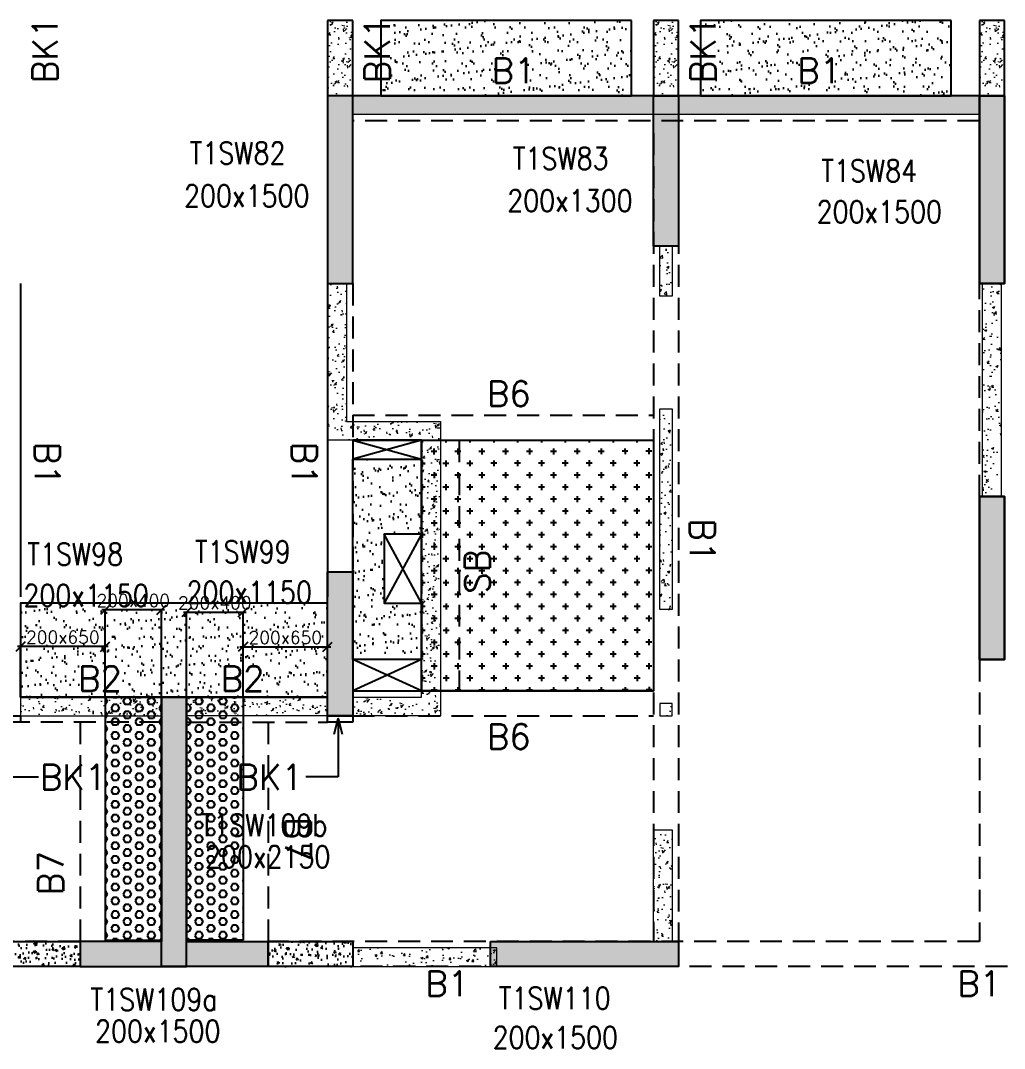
# Model space of a CAD drawing. Header units: millimetres. Extents: x 1078357 to 2594950, y -4969473 to -4636555.
# Drawn here: x 1746775 to 1754625, y -4665785 to -4657581 of the extents above; entities that cross this region are included whole.
import ezdxf

# ---------------------------------------------------------------- set-up
doc = ezdxf.new("R2010")
doc.units = ezdxf.units.MM
doc.header["$PDMODE"] = 35
for name, pattern in [('CONTINOUS', [0]), ('HIDDEN', [0.375, 0.25, -0.125]), ('New Retail block$0$CONTINOUS', [0])]:
    doc.linetypes.add(name, pattern=pattern)
doc.layers.get('0').update_dxf_attribs({"lineweight": 0})
doc.layers.get('Defpoints').update_dxf_attribs({"lineweight": 0})
for name, color, linetype, lineweight in [('A-_ANOTDIMA_D-', 6, 'Continuous', 13), ('COL. NO.', 30, 'Continuous', 25), ('COL. SIZE', 7, 'Continuous', 25), ('DIM', 9, 'Continuous', 25), ('HATCH', 8, 'Continuous', 30), ('RCC UPSTAND', 43, 'Continuous', 30), ('S-NON STR RCC WALL', 8, 'Continuous', 0)]:
    doc.layers.add(name, color=color, linetype=linetype, lineweight=lineweight)
for name, color, linetype in [('B-200x325', 201, 'HIDDEN'), ('B-200x375', 41, 'HIDDEN'), ('B-200x650', 241, 'HIDDEN'), ('B-300xSLAB THK.', 151, 'Continuous'), ('BK1-200x650', 241, 'HIDDEN'), ('DC BEAM NO.', 7, 'Continuous'), ('DROP SLAB', 8, 'Continuous'), ('NON STR. RCC WALL', 6, 'Continuous'), ('S-COLUMN_SHEAR WALL', 1, 'Continuous'), ('S-PROJECTION', 54, 'New Retail block$0$CONTINOUS'), ('SLAB FOLD', 8, 'Continuous')]:
    doc.layers.add(name, color=color, linetype=linetype)
doc.styles.add('Roman', font='romans')
doc.styles.add('ROMANS', font='romans.shx', dxfattribs={"width": 0.85})
doc.dimstyles.new('HARESH', dxfattribs={"dimtxt": 150, "dimasz": 75, "dimexe": 0, "dimexo": 0, "dimgap": 25, "dimtad": 1, "dimdec": 0, "dimdsep": 46, "dimtxsty": 'Roman', "dimblk": 'OBLIQUE', "dimcen": 225, "dimdle": 25, "dimclrd": 2, "dimclre": 2, "dimclrt": 7, "dimadec": 8, "dimazin": 1, "dimtfac": 1, "dimtdec": 0, "dimtmove": 0, "dimatfit": 0, "dimfxl": 1, "dimlwd": -1, "dimlwe": -1, "dimarcsym": 0})
pattern_1 = [(50, (-4642745.6, 23291591.78), (182.184669, -15.9390855), [19.05, -209.55]), (355, (-4642745.6, 23291591.78), (-35.2434214, 191.0568452), [15.24, -167.6405842]), (100.4514447, (-4642730.41, 23291590.45), (146.9412471, 175.1177519), [16.1900088, -178.0902446]), (46.1842, (-4642745.6, 23291642.58), (271.0790409, -42.042328), [28.575, -314.325]), (96.6355576, (-4642723, 23291639.08), (237.404134, 247.4261246), [24.2850231, -267.1356082]), (351.1841512, (-4642745.6, 23291642.58), (237.404134, 247.4261246), [22.859967, -251.459732]), (21, (-4642720.2, 23291629.88), (151.6143913, -102.2651982), [19.05, -209.55]), (326, (-4642720.2, 23291629.88), (61.8020283, 184.1879661), [15.24, -167.64]), (71.451445, (-4642707.56, 23291621.36), (213.4164193, 81.9227689), [16.1900088, -178.0899376]), (37.5, (-4642745.6, 23291591.78), (3.08860325, 84.55503887), [0, -165.608, 0, -170.18, 0, -168.275]), (7.5, (-4642745.6, 23291591.78), (66.8196625, 100.18057482), [0, -97.028, 0, -161.798, 0, -64.135]), (327.5, (-4642802.24, 23291591.78), (135.59059517, -5.728744), [0, -63.5, 0, -198.12, 0, -262.89]), (317.5, (-4642827.64, 23291591.78), (148.1291814, 25.42649103), [0, -82.55, 0, -131.572, 0, -186.69])]
pattern_2 = [(140, (-1448750.34, -7202350.42), (12.550427, 143.4520365), [15, -165]), (85, (-1448750.34, -7202350.42), (-150.438427, -27.7502667), [12, -132]), (190.4514445, (-1448749.3, -7202338.47), (-137.887998, 115.7017693), [12.7480384, -140.2284224]), (136.1842, (-1448790.34, -7202350.42), (33.103856, 213.448266), [22.5, -247.5]), (186.6356355, (-1448787.58, -7202332.63), (-194.82372, 186.932389), [19.122068, -210.342752]), (81.184164, (-1448790.34, -7202350.42), (-194.82372, 186.932389), [18, -198]), (111, (-1448780.34, -7202330.42), (80.523778, 119.3814104), [15, -165]), (56, (-1448780.34, -7202330.42), (-145.030009, 48.6630664), [12, -132]), (161.4514447, (-1448773.63, -7202320.47), (-64.5062306, 168.0444753), [12.748038, -140.2284224]), (127.5, (-1448750.344, -7202350.42), (-66.57877077, 2.43197106), [0, -130.4, 0, -134, 0, -132.5]), (97.5, (-1448750.344, -7202350.42), (-78.8823424, 52.6139075), [0, -76.4, 0, -127.4, 0, -50.5]), (57.5, (-1448750.344, -7202395.02), (4.51097435, 106.7644872), [0, -50, 0, -156, 0, -207]), (47.5, (-1448750.34, -7202415.02), (-20.0209965, 116.6372339), [0, -65, 0, -103.6, 0, -147])]
pattern_3 = [(180, (1699349.81, -4476175.835), (-7e-15, -54.992613), [31.75, -63.5]), (300, (1699349.81, -4476175.835), (47.625, 27.496307), [31.75, -63.5]), (240, (1699318.06, -4476175.835), (47.625, -27.496307), [31.75, -63.5])]

# ---------------------------------------------------------------- blocks, each defined once
blk = doc.blocks.new('_Oblique')
at = {"color": 0, "linetype": 'ByBlock', "lineweight": -2}
blk.add_line((-0.5, -0.5), (0.5, 0.5), dxfattribs=at)
blk = doc.blocks.new('*D1408')
at = {"layer": 'Defpoints', "color": 0, "ltscale": 700, "transparency": 16777216}
for p in [(1747449.3, -4662285.3), (1747449.3, -4662980.3, 0), (1747899.4, -4662980.3, 0)]:
    blk.add_point(p, dxfattribs=at)
at = {"layer": 'DIM', "color": 2, "ltscale": 700, "transparency": 16777216}
for p, q in [((1747924.4, -4662285.3), (1747424.3, -4662285.3)), ((1747449.3, -4662980.3), (1747449.3, -4662285.3)), ((1747899.4, -4662980.3), (1747899.4, -4662285.3))]:
    blk.add_line(p, q, dxfattribs=at)
at = {"layer": 'DIM', "color": 2, "ltscale": 700, "transparency": 16777216, "xscale": 75, "yscale": 75, "zscale": 75, "rotation": 180}
blk.add_blockref('_Oblique', (1747449.3, -4662285.3), dxfattribs=at)
at = {"layer": 'DIM', "color": 2, "ltscale": 700, "transparency": 16777216, "xscale": 75, "yscale": 75, "zscale": 75}
blk.add_blockref('_Oblique', (1747899.4, -4662285.3), dxfattribs=at)
at = {"layer": 'DIM', "color": 7, "ltscale": 700, "transparency": 16777216, "insert": (1747674.4, -4662210.3), "char_height": 150, "attachment_point": 5, "style": 'Roman'}
blk.add_mtext('{\\H0.666667x;200x400}', dxfattribs=at)
blk = doc.blocks.new('*D1409')
at = {"layer": 'Defpoints', "color": 0, "ltscale": 700, "transparency": 16777216}
for p in [(1746774.7, -4662578.2), (1746774.7, -4662980.3, 0), (1747449.3, -4662980.3, 0)]:
    blk.add_point(p, dxfattribs=at)
at = {"layer": 'DIM', "color": 2, "ltscale": 700, "transparency": 16777216}
for p, q in [((1747474.3, -4662578.2), (1746749.7, -4662578.2)), ((1746774.7, -4662980.3), (1746774.7, -4662578.2)), ((1747449.3, -4662980.3), (1747449.3, -4662578.2))]:
    blk.add_line(p, q, dxfattribs=at)
at = {"layer": 'DIM', "color": 2, "ltscale": 700, "transparency": 16777216, "xscale": 75, "yscale": 75, "zscale": 75, "rotation": 180}
blk.add_blockref('_Oblique', (1746774.7, -4662578.2), dxfattribs=at)
at = {"layer": 'DIM', "color": 2, "ltscale": 700, "transparency": 16777216, "xscale": 75, "yscale": 75, "zscale": 75}
blk.add_blockref('_Oblique', (1747449.3, -4662578.2), dxfattribs=at)
at = {"layer": 'DIM', "color": 7, "ltscale": 700, "transparency": 16777216, "insert": (1747112, -4662503.2), "char_height": 150, "attachment_point": 5, "style": 'Roman'}
blk.add_mtext('{\\H0.666667x;200x650}', dxfattribs=at)
blk = doc.blocks.new('*D1410')
at = {"layer": 'Defpoints', "color": 0, "ltscale": 700, "transparency": 16777216}
for p in [(1748549.6, -4662303.5), (1748099.5, -4662980.3, 0), (1748549.6, -4662980.3, 0)]:
    blk.add_point(p, dxfattribs=at)
at = {"layer": 'DIM', "color": 2, "ltscale": 700, "transparency": 16777216}
for p, q in [((1748074.5, -4662303.5), (1748574.6, -4662303.5)), ((1748099.5, -4662980.3), (1748099.5, -4662303.5)), ((1748549.6, -4662980.3), (1748549.6, -4662303.5))]:
    blk.add_line(p, q, dxfattribs=at)
at = {"layer": 'DIM', "color": 2, "ltscale": 700, "transparency": 16777216, "xscale": 75, "yscale": 75, "zscale": 75, "rotation": 180}
blk.add_blockref('_Oblique', (1748099.5, -4662303.5), dxfattribs=at)
at = {"layer": 'DIM', "color": 2, "ltscale": 700, "transparency": 16777216, "xscale": 75, "yscale": 75, "zscale": 75}
blk.add_blockref('_Oblique', (1748549.6, -4662303.5), dxfattribs=at)
at = {"layer": 'DIM', "color": 7, "ltscale": 700, "transparency": 16777216, "insert": (1748324.5, -4662228.5), "char_height": 150, "attachment_point": 5, "style": 'Roman'}
blk.add_mtext('{\\H0.666667x;200x400}', dxfattribs=at)
blk = doc.blocks.new('*D1411')
at = {"layer": 'Defpoints', "color": 0, "ltscale": 700, "transparency": 16777216}
for p in [(1749224.5, -4662580.2), (1748549.6, -4662980.3, 0), (1749224.5, -4662980.3, 0)]:
    blk.add_point(p, dxfattribs=at)
at = {"layer": 'DIM', "color": 2, "ltscale": 700, "transparency": 16777216}
for p, q in [((1748524.6, -4662580.2), (1749249.5, -4662580.2)), ((1748549.6, -4662980.3), (1748549.6, -4662580.2)), ((1749224.5, -4662980.3), (1749224.5, -4662580.2))]:
    blk.add_line(p, q, dxfattribs=at)
at = {"layer": 'DIM', "color": 2, "ltscale": 700, "transparency": 16777216, "xscale": 75, "yscale": 75, "zscale": 75, "rotation": 180}
blk.add_blockref('_Oblique', (1748549.6, -4662580.2), dxfattribs=at)
at = {"layer": 'DIM', "color": 2, "ltscale": 700, "transparency": 16777216, "xscale": 75, "yscale": 75, "zscale": 75}
blk.add_blockref('_Oblique', (1749224.5, -4662580.2), dxfattribs=at)
at = {"layer": 'DIM', "color": 7, "ltscale": 700, "transparency": 16777216, "insert": (1748887, -4662505.2), "char_height": 150, "attachment_point": 5, "style": 'Roman'}
blk.add_mtext('{\\H0.666667x;200x650}', dxfattribs=at)
blk = doc.blocks.new('G$CD63B60BD')
at = {"layer": 'COL. NO.', "linetype": 'Continuous', "style": 'ROMANS', "width": 0.85}
for s, p in [('T1SW82', (51473.7, 15355.1, -320.4)), ('T1SW83', (54051.3, 15312.4, -320.4)), ('T1SW84', (56513, 15214, -320.4)), ('T1SW98', (50178.3, 12153.5, -320.4)), ('T1SW99', (51515.8, 12172.6, -320.4)), ('T1SW109b', (51560.1, 9990.9, -320.4)), ('T1SW110', (53940.3, 8609.2, -320.4)), ('T1SW109a', (50682.7, 8599.4, -320.4))]:
    blk.add_text(s, height=175, dxfattribs=at).set_placement(p)
at = {"layer": 'COL. SIZE', "linetype": 'Continuous', "style": 'ROMANS', "width": 0.85}
for s, p in [('200x1500', (51429.5, 15013.4, -320.4)), ('200x1300', (54007.9, 14974.9, -320.4)), ('200x1500', (56476.2, 14886.5, -320.4)), ('200x1150', (50147.8, 11824.4, -320.4)), ('200x1150', (51448.7, 11849.2, -320.4)), ('200x2150', (51596.4, 9737.5, -320.4)), ('200x1500', (50719, 8346, -320.4)), ('200x1500', (53891.1, 8295.7, -320.4))]:
    blk.add_text(s, height=175, dxfattribs=at).set_placement(p)

msp = doc.modelspace()

# ---------------------------------------------------------------- hatches: boundary and pattern name
at = {"layer": 'DROP SLAB'}
h = msp.add_hatch(dxfattribs=at)
h.set_pattern_fill('CROSS', color=8, scale=15, angle=179.96921)
h.set_pattern_definition([(180.03079016, (-1567767.08, 9379525.57), (-95.1987999, -95.3011726), [47.625, -142.875]), (270.03079016, (-1567790.905, 9379549.37), (95.3011726, -95.1987999), [47.625, -142.875])])
h.paths.add_polyline_path([(1749974.7, -4660931.2), (1751824.6, -4660931.2), (1751824.6, -4662931), (1749974.7, -4662931)])
at = {"layer": 'HATCH'}
h = msp.add_hatch(dxfattribs=at)
h.set_pattern_fill('AR-SAND', color=8, scale=3, angle=179.97015)
h.set_pattern_definition([(37.4701541, (-1183108.67, 9329389.39), (-4.7236114, 146.8264517), [0, -115.824, 0, -129.54, 0, -123.825]), (7.4701541, (-1183108.67, 9329389.4), (134.9689868, 214.9772528), [0, -62.484, 0, -104.394, 0, -40.005]), (327.4701541, (-1183202.4, 9329389.44), (237.2979035, 0.3075449), [0, -38.1, 0, -137.16, 0, -179.07]), (317.4701541, (-1183202.4, 9329389.44), (229.1017424, 66.759465), [0, -19.05, 0, -89.916, 0, -102.87])])
h.paths.add_polyline_path([(1751649.9, -4657580.9), (1749649.9, -4657580.9), (1749649.9, -4658180.8), (1751649.9, -4658180.8)])
h = msp.add_hatch(dxfattribs=at)
h.set_pattern_fill('AR-SAND', color=8, scale=3, angle=179.97015)
h.set_pattern_definition([(37.4701541, (-1185658.67, 9329389.39), (-4.7236114, 146.8264517), [0, -115.824, 0, -129.54, 0, -123.825]), (7.4701541, (-1185658.67, 9329389.4), (134.9689868, 214.9772528), [0, -62.484, 0, -104.394, 0, -40.005]), (327.4701541, (-1185752.4, 9329389.44), (237.2979035, 0.3075449), [0, -38.1, 0, -137.16, 0, -179.07]), (317.4701541, (-1185752.4, 9329389.44), (229.1017424, 66.759465), [0, -19.05, 0, -89.916, 0, -102.87])])
h.paths.add_polyline_path([(1754199.9, -4657580.9), (1752199.9, -4657580.9), (1752199.9, -4658180.8), (1754199.9, -4658180.8)])
h = msp.add_hatch(dxfattribs=at)
h.set_pattern_fill('AR-SAND', color=8, scale=3, angle=179.97015)
h.set_pattern_definition([(37.47015413, (-3285458.33, 18697427.78), (-4.72361136, 146.8264517), [0, -115.824, 0, -129.54, 0, -123.825]), (7.4701541, (-3285458.33, 18697427.78), (134.9689868, 214.9772528), [0, -62.484, 0, -104.394, 0, -40.005]), (327.4701541, (-3285552.06, 18697427.83), (237.2979035, 0.3075449), [0, -38.1, 0, -137.16, 0, -179.07]), (317.4701541, (-3285552.06, 18697427.83), (229.1017424, 66.759465), [0, -19.05, 0, -89.916, 0, -102.87])])
h.paths.add_polyline_path([(1749424.6, -4661080.8), (1749974.6, -4661080.8), (1749974.6, -4661680.9), (1749674.6, -4661680.9), (1749674.6, -4662230.8), (1749974.6, -4662230.8), (1749974.6, -4662680.8), (1749424.6, -4662680.8)])
h = msp.add_hatch(dxfattribs=at)
h.set_pattern_fill('AR-SAND', color=8, scale=3, angle=179.97015)
h.set_pattern_definition([(37.4701541, (-2275033.3, 14013358.54), (-4.72361136, 146.8264517), [0, -115.824, 0, -129.54, 0, -123.825]), (7.4701541, (-2275033.3, 14013358.54), (134.9689868, 214.9772528), [0, -62.484, 0, -104.394, 0, -40.005]), (327.4701541, (-2275127.02, 14013358.59), (237.2979035, 0.3075449), [0, -38.1, 0, -137.16, 0, -179.07]), (317.4701541, (-2275127.02, 14013358.6), (229.1017424, 66.759465), [0, -19.05, 0, -89.916, 0, -102.87])])
h.paths.add_polyline_path([(1749224.7, -4662230.8), (1746774.7, -4662230.8), (1746775, -4662980.8), (1749225, -4662980.8)])
h = msp.add_hatch(dxfattribs=at)
h.set_pattern_fill('AR-SAND', color=8, scale=3, angle=179.97015)
h.set_pattern_definition([(37.4701541, (-2275033.39, 14013358.54), (-4.72361136, 146.8264517), [0, -115.824, 0, -129.54, 0, -123.825]), (7.4701541, (-2275033.39, 14013358.54), (134.9689868, 214.9772528), [0, -62.484, 0, -104.394, 0, -40.005]), (327.4701541, (-2275127.11, 14013358.59), (237.2979035, 0.3075449), [0, -38.1, 0, -137.16, 0, -179.07]), (317.4701541, (-2275127.11, 14013358.6), (229.1017424, 66.759465), [0, -19.05, 0, -89.916, 0, -102.87])])
h.paths.add_polyline_path([(1749224.9, -4662380.8), (1746774.9, -4662380.8), (1746774.9, -4662980.8), (1749224.9, -4662980.8)])
at = {"layer": 'RCC UPSTAND'}
h = msp.add_hatch(dxfattribs=at)
h.set_pattern_fill('AR-CONC', color=8, scale=20, angle=90)
h.set_pattern_definition(pattern_2)
h.paths.add_polyline_path([(1746574.7, -4664930.8), (1747249.7, -4664930.8), (1747249.7, -4665130.8), (1746574.7, -4665130.8)])
h = msp.add_hatch(dxfattribs=at)
h.set_pattern_fill('AR-CONC', color=8, scale=20, angle=90)
h.set_pattern_definition(pattern_2)
h.paths.add_polyline_path([(1748749.7, -4664930.8), (1749424.6, -4664930.8), (1749424.6, -4665130.8), (1748749.7, -4665130.8)])
at = {"layer": 'S-COLUMN_SHEAR WALL', "lineweight": 25, "extrusion": (1.00316e-06, 1.91639e-11, 1)}
h = msp.add_hatch(color=1, dxfattribs=at)
h.dxf.hatch_style = 1
h.paths.add_polyline_path([(1749424.7, -4658180.9), (1749224.7, -4658180.9), (1749224.7, -4659680.8), (1749424.7, -4659680.8)])
at = {"layer": 'S-COLUMN_SHEAR WALL', "lineweight": 25}
h = msp.add_hatch(color=1, dxfattribs=at)
h.dxf.hatch_style = 1
h.paths.add_polyline_path([(1751824.7, -4659380.9), (1752024.7, -4659380.9), (1752024.7, -4658180.9), (1751824.7, -4658180.9)])
at = {"layer": 'S-COLUMN_SHEAR WALL', "lineweight": 25, "extrusion": (-1.00316e-06, 2.11765e-11, 1)}
h = msp.add_hatch(color=1, dxfattribs=at)
h.dxf.hatch_style = 1
h.paths.add_polyline_path([(1754424.7, -4658180.9), (1754624.7, -4658180.9), (1754624.7, -4659680.8), (1754424.7, -4659680.8)])
at = {"layer": 'S-COLUMN_SHEAR WALL', "lineweight": 25, "extrusion": (1.00316e-06, 1.91639e-11, 1)}
h = msp.add_hatch(color=1, dxfattribs=at)
h.dxf.hatch_style = 1
h.paths.add_polyline_path([(1754624.7, -4658180.9), (1754424.7, -4658180.9), (1754424.7, -4659680.8), (1754624.7, -4659680.8)])
at = {"layer": 'S-COLUMN_SHEAR WALL', "lineweight": 25, "extrusion": (-1.00316e-06, 2.11765e-11, 1)}
h = msp.add_hatch(color=1, dxfattribs=at)
h.dxf.hatch_style = 1
h.paths.add_polyline_path([(1754424.7, -4662680.8), (1754624.7, -4662680.8), (1754624.7, -4661380.8), (1754424.7, -4661380.8)])
at = {"layer": 'S-COLUMN_SHEAR WALL', "lineweight": 25, "extrusion": (1.00316e-06, 1.91639e-11, 1)}
h = msp.add_hatch(color=1, dxfattribs=at)
h.dxf.hatch_style = 1
h.paths.add_polyline_path([(1754624.7, -4662680.8), (1754424.7, -4662680.8), (1754424.7, -4661380.8), (1754624.7, -4661380.8)])
h = msp.add_hatch(color=1, dxfattribs=at)
h.dxf.hatch_style = 1
h.paths.add_polyline_path([(1749424.7, -4663130.9), (1749224.7, -4663130.9), (1749224.7, -4661980.8), (1749424.7, -4661980.8)])
at = {"layer": 'S-COLUMN_SHEAR WALL', "lineweight": 25}
h = msp.add_hatch(color=1, dxfattribs=at)
h.dxf.hatch_style = 1
h.paths.add_polyline_path([(1747899.7, -4664930.9), (1747249.7, -4664930.9), (1747249.7, -4665130.9), (1748099.7, -4665130.9), (1748099.7, -4662980.9), (1747899.7, -4662980.9)])
at = {"layer": 'S-COLUMN_SHEAR WALL', "lineweight": 25, "extrusion": (1.00316e-06, 1.91639e-11, 1)}
h = msp.add_hatch(color=1, dxfattribs=at)
h.dxf.hatch_style = 1
h.paths.add_polyline_path([(1748099.7, -4664930.9), (1748749.7, -4664930.9), (1748749.7, -4665130.9), (1747899.7, -4665130.9), (1747899.7, -4662980.9), (1748099.7, -4662980.9)])
at = {"layer": 'S-COLUMN_SHEAR WALL', "lineweight": 25}
h = msp.add_hatch(color=1, dxfattribs=at)
h.dxf.hatch_style = 1
h.paths.add_polyline_path([(1750524.7, -4664930.8), (1752024.7, -4664930.8), (1752024.7, -4665130.8), (1750524.7, -4665130.8)])
at = {"layer": 'S-NON STR RCC WALL'}
h = msp.add_hatch(dxfattribs=at)
h.set_pattern_fill('AR-CONC', color=256, angle=180)
h.set_pattern_definition([(50, (-6784620.1, 32897507.36), (182.184669, -15.93908554), [19.05, -209.55]), (355, (-6784620.1, 32897507.36), (-35.2434214, 191.0568452), [15.24, -167.6405842]), (100.4514447, (-6784604.92, 32897506.04), (146.9412471, 175.1177519), [16.1900088, -178.0902446]), (46.1842, (-6784620.1, 32897558.16), (271.0790409, -42.0423279), [28.575, -314.325]), (96.6355576, (-6784597.51, 32897554.66), (237.404134, 247.4261246), [24.2850231, -267.1356082]), (351.1841512, (-6784620.1, 32897558.16), (237.404134, 247.4261246), [22.859967, -251.459732]), (21, (-6784594.7, 32897545.46), (151.61439127, -102.2651982), [19.05, -209.55]), (326, (-6784594.7, 32897545.46), (61.80202835, 184.1879661), [15.24, -167.64]), (71.451445, (-6784582.07, 32897536.94), (213.4164193, 81.9227689), [16.1900088, -178.0899376]), (37.5, (-6784620.104, 32897507.364), (3.08860325, 84.55503887), [0, -165.608, 0, -170.18, 0, -168.275]), (7.5, (-6784620.1, 32897507.36), (66.8196625, 100.18057482), [0, -97.028, 0, -161.798, 0, -64.135]), (327.5, (-6784676.746, 32897507.364), (135.59059517, -5.72874399), [0, -63.5, 0, -198.12, 0, -262.89]), (317.5, (-6784702.15, 32897507.36), (148.1291814, 25.42649103), [0, -82.55, 0, -131.572, 0, -186.69])])
h.paths.add_polyline_path([(1749424.7, -4658180.8), (1749424.7, -4657580.8), (1749224.7, -4657580.8), (1749224.7, -4658180.8), (1749424.7, -4658180.8)], is_closed=False)
h = msp.add_hatch(dxfattribs=at)
h.set_pattern_fill('AR-CONC', color=256, angle=180)
h.set_pattern_definition([(50, (-6782020.12, 32897507.37), (182.184669, -15.93908554), [19.05, -209.55]), (355, (-6782020.12, 32897507.37), (-35.2434214, 191.0568452), [15.24, -167.6405842]), (100.4514447, (-6782004.94, 32897506.04), (146.9412471, 175.1177519), [16.1900088, -178.0902446]), (46.1842, (-6782020.12, 32897558.17), (271.0790409, -42.0423279), [28.575, -314.325]), (96.6355576, (-6781997.53, 32897554.67), (237.404134, 247.4261246), [24.2850231, -267.1356082]), (351.1841512, (-6782020.12, 32897558.17), (237.404134, 247.4261246), [22.859967, -251.459732]), (21, (-6781994.72, 32897545.47), (151.61439127, -102.2651982), [19.05, -209.55]), (326, (-6781994.72, 32897545.47), (61.80202835, 184.1879661), [15.24, -167.64]), (71.451445, (-6781982.09, 32897536.95), (213.4164193, 81.9227689), [16.1900088, -178.0899376]), (37.5, (-6782020.124, 32897507.37), (3.08860325, 84.55503887), [0, -165.608, 0, -170.18, 0, -168.275]), (7.5, (-6782020.12, 32897507.37), (66.8196625, 100.18057482), [0, -97.028, 0, -161.798, 0, -64.135]), (327.5, (-6782076.766, 32897507.37), (135.59059517, -5.72874399), [0, -63.5, 0, -198.12, 0, -262.89]), (317.5, (-6782102.17, 32897507.37), (148.1291814, 25.42649103), [0, -82.55, 0, -131.572, 0, -186.69])])
h.paths.add_polyline_path([(1752024.6, -4658180.8), (1752024.6, -4657580.8), (1751824.7, -4657580.8), (1751824.7, -4658180.8), (1752024.6, -4658180.8)], is_closed=False)
h = msp.add_hatch(dxfattribs=at)
h.set_pattern_fill('AR-CONC', color=256, angle=180)
h.set_pattern_definition([(50, (-6779420.12, 32897507.4), (182.184669, -15.93908554), [19.05, -209.55]), (355, (-6779420.12, 32897507.4), (-35.2434214, 191.0568452), [15.24, -167.6405842]), (100.4514447, (-6779404.94, 32897506.07), (146.9412471, 175.1177519), [16.1900088, -178.0902446]), (46.1842, (-6779420.12, 32897558.2), (271.0790409, -42.0423279), [28.575, -314.325]), (96.6355576, (-6779397.53, 32897554.7), (237.404134, 247.4261246), [24.2850231, -267.1356082]), (351.1841512, (-6779420.12, 32897558.2), (237.404134, 247.4261246), [22.859967, -251.459732]), (21, (-6779394.72, 32897545.5), (151.61439127, -102.2651982), [19.05, -209.55]), (326, (-6779394.72, 32897545.5), (61.80202835, 184.1879661), [15.24, -167.64]), (71.451445, (-6779382.09, 32897536.97), (213.4164193, 81.9227689), [16.1900088, -178.0899376]), (37.5, (-6779420.124, 32897507.395), (3.08860325, 84.55503887), [0, -165.608, 0, -170.18, 0, -168.275]), (7.5, (-6779420.12, 32897507.395), (66.8196625, 100.18057482), [0, -97.028, 0, -161.798, 0, -64.135]), (327.5, (-6779476.766, 32897507.395), (135.59059517, -5.72874399), [0, -63.5, 0, -198.12, 0, -262.89]), (317.5, (-6779502.17, 32897507.4), (148.1291814, 25.42649103), [0, -82.55, 0, -131.572, 0, -186.69])])
h.paths.add_polyline_path([(1754624.6, -4658180.8), (1754624.6, -4657580.8), (1754424.7, -4657580.8), (1754424.7, -4658180.8), (1754624.6, -4658180.8)], is_closed=False)
h = msp.add_hatch(dxfattribs=at)
h.set_pattern_fill('AR-CONC', color=256, angle=180)
h.set_pattern_definition([(50, (-5739970.31, 27975610.97), (182.184669, -15.93908554), [19.05, -209.55]), (355, (-5739970.31, 27975610.97), (-35.2434214, 191.0568452), [15.24, -167.6405842]), (100.4514447, (-5739955.13, 27975609.64), (146.9412471, 175.1177519), [16.1900088, -178.0902446]), (46.1842, (-5739970.31, 27975661.77), (271.0790409, -42.042328), [28.575, -314.325]), (96.6355576, (-5739947.72, 27975658.27), (237.404134, 247.4261246), [24.2850231, -267.1356082]), (351.1841512, (-5739970.3, 27975661.77), (237.404134, 247.4261246), [22.859967, -251.459732]), (21, (-5739944.91, 27975649.07), (151.6143913, -102.2651982), [19.05, -209.55]), (326, (-5739944.91, 27975649.07), (61.8020283, 184.1879661), [15.24, -167.64]), (71.451445, (-5739932.28, 27975640.55), (213.4164193, 81.9227689), [16.1900088, -178.0899376]), (37.5, (-5739970.31, 27975610.97), (3.08860325, 84.55503887), [0, -165.608, 0, -170.18, 0, -168.275]), (7.5, (-5739970.31, 27975610.97), (66.8196625, 100.18057482), [0, -97.028, 0, -161.798, 0, -64.135]), (327.5, (-5740026.954, 27975610.97), (135.59059517, -5.72874399), [0, -63.5, 0, -198.12, 0, -262.89]), (317.5, (-5740052.35, 27975610.97), (148.1291814, 25.42649103), [0, -82.55, 0, -131.572, 0, -186.69])])
h.paths.add_polyline_path([(1749427.8, -4658180.9), (1754424.9, -4658180.9), (1754424.9, -4658330.9), (1749427.8, -4658330.9)])
h = msp.add_hatch(dxfattribs=at)
h.set_pattern_fill('AR-CONC', color=256, angle=180)
h.set_pattern_definition([(50, (1751938.12, -4712688.38), (182.18467, -15.9391), [19.05, -209.55]), (355, (1751938.12, -4712688.38), (-35.2434, 191.05685), [15.24, -167.6406]), (100.45144, (1751953.3, -4712689.7), (146.94125, 175.11775), [16.19, -178.09024]), (46.1842, (1751938.12, -4712637.58), (271.079, -42.0423), [28.575, -314.325]), (96.63556, (1751960.7, -4712641.08), (237.4041, 247.4261), [24.285, -267.1356]), (351.18415, (1751938.12, -4712637.58), (237.4041, 247.4261), [22.86, -251.4597]), (21, (1751963.52, -4712650.28), (151.6144, -102.2652), [19.05, -209.55]), (326, (1751963.52, -4712650.28), (61.802, 184.18797), [15.24, -167.64]), (71.45144, (1751976.16, -4712658.8), (213.4164, 81.92277), [16.19, -178.08994]), (37.5, (1751938.12, -4712688.38), (3.0886, 84.55504), [0, -165.608, 0, -170.18, 0, -168.275]), (7.5, (1751938.12, -4712688.38), (66.81966, 100.18057), [0, -97.028, 0, -161.798, 0, -64.135]), (327.5, (1751881.48, -4712688.38), (135.590595, -5.72874), [0, -63.5, 0, -198.12, 0, -262.89]), (317.5, (1751856.08, -4712688.38), (148.12918, 25.4265), [0, -82.55, 0, -131.572, 0, -186.69])])
h.paths.add_polyline_path([(1751874.9, -4659380.9), (1751974.9, -4659380.9), (1751974.9, -4659780.9), (1751874.9, -4659780.9)])
h = msp.add_hatch(dxfattribs=at)
h.set_pattern_fill('AR-CONC', color=256, angle=180)
h.set_pattern_definition(pattern_1)
h.paths.add_polyline_path([(1750124.9, -4660780.9), (1750124.9, -4663130.9), (1749424.9, -4663130.9), (1749424.9, -4662980.9), (1749974.9, -4662980.9), (1749974.9, -4660930.9), (1749224.9, -4660930.9), (1749224.9, -4659680.8), (1749374.9, -4659680.8), (1749374.9, -4660780.9)])
at = {"layer": 'S-NON STR RCC WALL', "ltscale": 700}
h = msp.add_hatch(dxfattribs=at)
h.set_pattern_fill('AR-CONC', color=256)
h.set_pattern_definition([(50, (621333.79, -28385.62), (182.184669, -15.9390855), [19.05, -209.55]), (355, (621333.79, -28385.62), (-35.2434214, 191.056845), [15.24, -167.640584]), (100.4514447, (621348.97, -28386.94), (146.941247, 175.117752), [16.190009, -178.0902446]), (46.1842, (621333.79, -28334.82), (271.079041, -42.042328), [28.575, -314.325]), (96.6355576, (621356.38, -28338.32), (237.404134, 247.426125), [24.285023, -267.135608]), (351.184151, (621333.79, -28334.82), (237.404134, 247.426125), [22.859967, -251.459732]), (21, (621359.19, -28347.52), (151.6143913, -102.265198), [19.05, -209.55]), (326, (621359.19, -28347.52), (61.802028, 184.187966), [15.24, -167.64]), (71.451445, (621371.82, -28356.04), (213.416419, 81.922769), [16.190009, -178.0899376]), (37.5, (621333.786, -28385.616), (3.08860325, 84.5550389), [0, -165.608, 0, -170.18, 0, -168.275]), (7.5, (621333.79, -28385.62), (66.8196625, 100.1805748), [0, -97.028, 0, -161.798, 0, -64.135]), (327.5, (621277.144, -28385.616), (135.5905952, -5.728744), [0, -63.5, 0, -198.12, 0, -262.89]), (317.5, (621251.74, -28385.62), (148.1291814, 25.426491), [0, -82.55, 0, -131.572, 0, -186.69])])
h.paths.add_polyline_path([(1754449.9, -4659680.8), (1754599.9, -4659680.8), (1754599.9, -4661380.8), (1754449.9, -4661380.8)])
at = {"layer": 'S-NON STR RCC WALL'}
h = msp.add_hatch(dxfattribs=at)
h.set_pattern_fill('AR-CONC', color=256, angle=180)
h.set_pattern_definition([(50, (2849162.84, -9396707.56), (182.184669, -15.9390855), [19.05, -209.55]), (355, (2849162.84, -9396707.56), (-35.2434214, 191.056845), [15.24, -167.640584]), (100.4514447, (2849178.02, -9396708.9), (146.941247, 175.117752), [16.190009, -178.0902446]), (46.1842, (2849162.84, -9396656.76), (271.079041, -42.042328), [28.575, -314.325]), (96.6355576, (2849185.43, -9396660.27), (237.404134, 247.426125), [24.285023, -267.135608]), (351.184151, (2849162.84, -9396656.76), (237.404134, 247.426125), [22.859967, -251.459732]), (21, (2849188.24, -9396669.46), (151.6143913, -102.265198), [19.05, -209.55]), (326, (2849188.24, -9396669.46), (61.802028, 184.187966), [15.24, -167.64]), (71.451445, (2849200.87, -9396677.99), (213.416419, 81.922769), [16.190009, -178.0899376]), (37.5, (2849162.84, -9396707.564), (3.08860325, 84.5550389), [0, -165.608, 0, -170.18, 0, -168.275]), (7.5, (2849162.84, -9396707.56), (66.8196625, 100.1805748), [0, -97.028, 0, -161.798, 0, -64.135]), (327.5, (2849106.2, -9396707.564), (135.5905952, -5.728744), [0, -63.5, 0, -198.12, 0, -262.89]), (317.5, (2849080.8, -9396707.56), (148.1291814, 25.426491), [0, -82.55, 0, -131.572, 0, -186.69])])
h.paths.add_polyline_path([(1751874.9, -4660680.9), (1751974.9, -4660680.9), (1751974.9, -4662280.9), (1751874.9, -4662280.9)])
h = msp.add_hatch(dxfattribs=at)
h.set_pattern_fill('AR-CONC', color=256)
h.set_pattern_definition(pattern_1)
h.paths.add_polyline_path([(1747899.9, -4662980.9), (1746774.9, -4662980.8), (1746774.9, -4663130.9), (1747899.9, -4663130.9)])
h = msp.add_hatch(dxfattribs=at)
h.set_pattern_fill('AR-CONC', color=256, angle=180)
h.set_pattern_definition(pattern_1)
h.paths.add_polyline_path([(1748099.9, -4662980.9), (1749224.9, -4662980.8), (1749224.9, -4663130.9), (1748099.9, -4663130.9)])
h = msp.add_hatch(dxfattribs=at)
h.set_pattern_fill('AR-CONC', color=256, angle=180)
h.set_pattern_definition([(50, (2849149.62, -9398072.23), (182.184669, -15.9390855), [19.05, -209.55]), (355, (2849149.62, -9398072.23), (-35.2434214, 191.056845), [15.24, -167.640584]), (100.4514447, (2849164.8, -9398073.56), (146.941247, 175.117752), [16.190009, -178.0902446]), (46.1842, (2849149.62, -9398021.43), (271.079041, -42.042328), [28.575, -314.325]), (96.6355576, (2849172.21, -9398024.93), (237.404134, 247.426125), [24.285023, -267.135608]), (351.184151, (2849149.62, -9398021.43), (237.404134, 247.426125), [22.859967, -251.459732]), (21, (2849175.02, -9398034.13), (151.6143913, -102.265198), [19.05, -209.55]), (326, (2849175.02, -9398034.13), (61.802028, 184.187966), [15.24, -167.64]), (71.451445, (2849187.66, -9398042.65), (213.416419, 81.922769), [16.190009, -178.0899376]), (37.5, (2849149.625, -9398072.23), (3.08860325, 84.5550389), [0, -165.608, 0, -170.18, 0, -168.275]), (7.5, (2849149.625, -9398072.23), (66.8196625, 100.1805748), [0, -97.028, 0, -161.798, 0, -64.135]), (327.5, (2849092.98, -9398072.23), (135.5905952, -5.728744), [0, -63.5, 0, -198.12, 0, -262.89]), (317.5, (2849067.58, -9398072.23), (148.1291814, 25.426491), [0, -82.55, 0, -131.572, 0, -186.69])])
h.paths.add_polyline_path([(1751874.9, -4663130.9), (1751974.9, -4663130.9), (1751974.9, -4663030.9), (1751874.9, -4663030.9)])
h = msp.add_hatch(dxfattribs=at)
h.set_pattern_fill('AR-CONC', color=256, angle=180)
h.set_pattern_definition([(50, (-5699710.06, 27975610.96), (182.184669, -15.93908554), [19.05, -209.55]), (355, (-5699710.06, 27975610.96), (-35.2434214, 191.0568452), [15.24, -167.6405842]), (100.4514447, (-5699694.88, 27975609.63), (146.9412471, 175.1177519), [16.1900088, -178.0902446]), (46.1842, (-5699710.06, 27975661.76), (271.0790409, -42.042328), [28.575, -314.325]), (96.6355576, (-5699687.47, 27975658.26), (237.404134, 247.4261246), [24.2850231, -267.1356082]), (351.1841512, (-5699710.06, 27975661.76), (237.404134, 247.4261246), [22.859967, -251.459732]), (21, (-5699684.66, 27975649.06), (151.6143913, -102.2651982), [19.05, -209.55]), (326, (-5699684.66, 27975649.06), (61.8020283, 184.1879661), [15.24, -167.64]), (71.451445, (-5699672.02, 27975640.54), (213.4164193, 81.9227689), [16.1900088, -178.0899376]), (37.5, (-5699710.06, 27975610.96), (3.08860325, 84.55503887), [0, -165.608, 0, -170.18, 0, -168.275]), (7.5, (-5699710.06, 27975610.96), (66.8196625, 100.18057482), [0, -97.028, 0, -161.798, 0, -64.135]), (327.5, (-5699766.7, 27975610.96), (135.59059517, -5.72874399), [0, -63.5, 0, -198.12, 0, -262.89]), (317.5, (-5699792.1, 27975610.96), (148.1291814, 25.42649103), [0, -82.55, 0, -131.572, 0, -186.69])])
h.paths.add_polyline_path([(1751824.9, -4664040.9), (1751974.9, -4664040.9), (1751974.9, -4664930.8), (1751824.9, -4664930.8)])
at = {"layer": 'S-NON STR RCC WALL', "ltscale": 700}
h = msp.add_hatch(dxfattribs=at)
h.set_pattern_fill('AR-CONC', color=256)
h.set_pattern_definition([(50, (1718558.5, -4720954.86), (182.18467, -15.9391), [19.05, -209.55]), (355, (1718558.5, -4720954.86), (-35.2434, 191.05685), [15.24, -167.6406]), (100.45144, (1718573.68, -4720956.18), (146.94125, 175.11775), [16.19, -178.09024]), (46.1842, (1718558.5, -4720904.06), (271.07904, -42.0423), [28.575, -314.325]), (96.63556, (1718581.1, -4720907.56), (237.4041, 247.4261), [24.285, -267.1356]), (351.18415, (1718558.5, -4720904.06), (237.4041, 247.4261), [22.86, -251.4597]), (21, (1718583.9, -4720916.76), (151.6144, -102.2652), [19.05, -209.55]), (326, (1718583.9, -4720916.76), (61.80203, 184.18797), [15.24, -167.64]), (71.45144, (1718596.54, -4720925.28), (213.4164, 81.92277), [16.19, -178.08994]), (37.5, (1718558.5, -4720954.856), (3.0886, 84.55504), [0, -165.608, 0, -170.18, 0, -168.275]), (7.5, (1718558.5, -4720954.86), (66.81966, 100.18057), [0, -97.028, 0, -161.798, 0, -64.135]), (327.5, (1718501.86, -4720954.856), (135.590595, -5.728744), [0, -63.5, 0, -198.12, 0, -262.89]), (317.5, (1718476.46, -4720954.86), (148.12918, 25.4265), [0, -82.55, 0, -131.572, 0, -186.69])])
h.paths.add_polyline_path([(1750574.9, -4664980.9), (1749424.9, -4664980.9), (1749424.9, -4665130.9), (1750574.9, -4665130.9)])
at = {"layer": 'SLAB FOLD', "ltscale": 1000}
h = msp.add_hatch(dxfattribs=at)
h.set_pattern_fill('HEX', color=8, scale=10, angle=180)
h.set_pattern_definition(pattern_3)
h.paths.add_polyline_path([(1747899.8, -4664920.2), (1747449.8, -4664920.2), (1747449.8, -4662980.9), (1747899.8, -4662980.9)])
h = msp.add_hatch(dxfattribs=at)
h.set_pattern_fill('HEX', color=8, scale=10, angle=180)
h.set_pattern_definition(pattern_3)
h.paths.add_polyline_path([(1748100.2, -4664920.2), (1748550.2, -4664920.2), (1748550.2, -4662980.9), (1748100.2, -4662980.9)])

# ---------------------------------------------------------------- linework, layer by layer
at = {"layer": 'B-200x325', "ltscale": 700}
for p, q in [((1749424.6, -4660731.2, 0), (1751824.6, -4660731.2, 0)), ((1749424.8, -4663131, 0), (1751824.6, -4663131, 0))]:
    msp.add_line(p, q, dxfattribs=at)
at = {"layer": 'B-200x325', "linetype": 'Continuous', "ltscale": 700}
for p, q in [((1749424.6, -4660931.2, 0), (1751824.6, -4660931.2, 0)), ((1749424.8, -4662931, 0), (1751824.6, -4662931, 0))]:
    msp.add_line(p, q, dxfattribs=at)
at = {"layer": 'B-200x375', "ltscale": 700}
for p, q in [((1747249.5, -4663180.9, 0), (1747249.5, -4664930.9, 0)), ((1748749.8, -4663180.9, 0), (1748749.8, -4664930.9, 0))]:
    msp.add_line(p, q, dxfattribs=at)
at = {"layer": 'B-200x375', "linetype": 'Continuous', "ltscale": 700}
for p, q in [((1747449.5, -4663180.9, 0), (1747449.5, -4664920.3, 0)), ((1748549.8, -4663180.9, 0), (1748549.8, -4664920.3, 0))]:
    msp.add_line(p, q, dxfattribs=at)
at = {"layer": 'B-200x650', "linetype": 'CONTINOUS', "ltscale": 700}
for p, q in [((1749424.6, -4657580.8, 0), (1749224.6, -4657580.8, 0)), ((1749224.6, -4657580.8, 0), (1749224.7, -4658180.8, 0)), ((1749424.6, -4658180.8, 0), (1749424.6, -4657580.8, 0)), ((1752024.6, -4657580.8, 0), (1751824.6, -4657580.8, 0)), ((1751824.6, -4657580.8, 0), (1751824.7, -4658180.8, 0)), ((1752024.6, -4658180.8, 0), (1752024.6, -4657580.8, 0)), ((1754624.6, -4657580.8, 0), (1754424.6, -4657580.8, 0)), ((1754424.6, -4657580.8, 0), (1754424.7, -4658180.8, 0)), ((1754624.6, -4658180.8, 0), (1754624.6, -4657580.8, 0)), ((1754424.9, -4658180.8, 0), (1749424.9, -4658180.8, 0)), ((1746774.9, -4659680.8, 0), (1746774.9, -4662180.9, 0)), ((1749224.9, -4659680.8, 0), (1749224.9, -4662180.9, 0)), ((1749224.9, -4662980.8, 0), (1746774.9, -4662980.8, 0))]:
    msp.add_line(p, q, dxfattribs=at)
at = {"layer": 'B-200x650', "linetype": 'HIDDEN', "ltscale": 700}
for p, q in [((1754424.9, -4658380.8, 0), (1749424.9, -4658380.8, 0)), ((1751824.9, -4658480.9, 0), (1751824.9, -4664930.8, 0)), ((1752024.9, -4658480.9, 0), (1752024.9, -4664930.8, 0)), ((1749424.9, -4659680.8, 0), (1749424.9, -4662180.9, 0)), ((1754424.9, -4661380.8, 0), (1754424.9, -4659680.8, 0)), ((1754424.9, -4662680.9, 0), (1754424.9, -4664930.8, 0)), ((1747899.9, -4663180.8, 0), (1746774.9, -4663180.8, 0)), ((1748099.9, -4663180.8, 0), (1749224.9, -4663180.8, 0)), ((1747249.7, -4664930.8, 0), (1741574.9, -4664930.8, 0)), ((1754424.9, -4664930.8, 0), (1748749.7, -4664930.8, 0)), ((1747249.7, -4665130.8, 0), (1741574.9, -4665130.8, 0)), ((1760949.7, -4665130.8, 0), (1748749.7, -4665130.8, 0))]:
    msp.add_line(p, q, dxfattribs=at)
at = {"layer": 'B-300xSLAB THK.', "linetype": 'HIDDEN', "ltscale": 700}
for p, q in [((1749974.5, -4660931, 0), (1749974.5, -4662930.8, 0)), ((1750274.5, -4660931, 0), (1750274.5, -4662930.8, 0))]:
    msp.add_line(p, q, dxfattribs=at)
at = {"layer": 'BK1-200x650', "linetype": 'Continuous', "ltscale": 700, "elevation": 0}
for points in [[(1746774.9, -4663181.1), (1746574.9, -4663181.1), (1746574.9, -4663130.9), (1746774.9, -4663130.9)], [(1749424.9, -4663181.1), (1749224.9, -4663181.1), (1749224.9, -4663130.9), (1749424.9, -4663130.9)]]:
    msp.add_lwpolyline(points, close=True, dxfattribs=at)
at = {"layer": 'DROP SLAB', "color": 3, "linetype": 'CONTINOUS', "ltscale": 500}
for p, q in [((1749424.6, -4660930.8, 0), (1749974.6, -4661080.8, 0)), ((1749973.8, -4660931.1, 0), (1749424.6, -4661080.8, 0)), ((1749974.7, -4661680.8, 0), (1749674.6, -4662230.8, 0)), ((1749974.7, -4662230.8, 0), (1749674.6, -4661680.8, 0)), ((1749974.6, -4662930.9, 0), (1749424.6, -4662680.8, 0)), ((1749974.6, -4662680.8, 0), (1749424.8, -4662930.9, 0))]:
    msp.add_line(p, q, dxfattribs=at)
at = {"layer": 'DROP SLAB', "color": 3, "linetype": 'CONTINOUS', "ltscale": 500, "elevation": 0}
for points in [[(1749974.6, -4660931.1), (1749424.6, -4660931.1), (1749424.6, -4661080.8), (1749974.6, -4661080.8)], [(1749974.7, -4660931.2), (1751824.6, -4660931.2), (1751824.6, -4662931), (1749974.7, -4662931)], [(1749974.6, -4661680.8), (1749674.6, -4661680.8), (1749674.6, -4662230.8), (1749974.6, -4662230.8)], [(1749974.6, -4662680.8), (1749424.8, -4662680.8), (1749424.8, -4662930.9), (1749974.6, -4662930.9)]]:
    msp.add_lwpolyline(points, close=True, dxfattribs=at)
at = {"layer": 'NON STR. RCC WALL', "elevation": 0}
for points in [[(1746574.7, -4664930.8), (1747249.7, -4664930.8), (1747249.7, -4665130.8), (1746574.7, -4665130.8)], [(1748749.7, -4664930.8), (1749424.6, -4664930.8), (1749424.6, -4665130.8), (1748749.7, -4665130.8)]]:
    msp.add_lwpolyline(points, close=True, dxfattribs=at)
at = {"layer": 'S-COLUMN_SHEAR WALL', "color": 1, "lineweight": 25, "extrusion": (1.00316e-06, 1.91639e-11, 1), "elevation": 1.8}
for points in [[(1749424.7, -4658180.9), (1749224.7, -4658180.9), (1749224.7, -4659680.8), (1749424.7, -4659680.8)], [(1754624.7, -4658180.9), (1754424.7, -4658180.9), (1754424.7, -4659680.8), (1754624.7, -4659680.8)], [(1754624.7, -4662680.8), (1754424.7, -4662680.8), (1754424.7, -4661380.8), (1754624.7, -4661380.8)], [(1749424.7, -4663130.9), (1749224.7, -4663130.9), (1749224.7, -4661980.8), (1749424.7, -4661980.8)]]:
    msp.add_lwpolyline(points, close=True, dxfattribs=at)
at = {"layer": 'S-COLUMN_SHEAR WALL', "color": 1, "lineweight": 25, "elevation": 0}
for points in [[(1751824.7, -4658180.9), (1752024.7, -4658180.9), (1752024.7, -4659380.9), (1751824.7, -4659380.9)], [(1750524.7, -4664930.8), (1752024.7, -4664930.8), (1752024.7, -4665130.8), (1750524.7, -4665130.8)]]:
    msp.add_lwpolyline(points, close=True, dxfattribs=at)
at = {"layer": 'S-COLUMN_SHEAR WALL', "color": 1, "lineweight": 25, "extrusion": (-1.00316e-06, 2.11765e-11, 1), "elevation": -1.8}
for points in [[(1754424.7, -4658180.9), (1754624.7, -4658180.9), (1754624.7, -4659680.8), (1754424.7, -4659680.8)], [(1754424.7, -4662680.8), (1754624.7, -4662680.8), (1754624.7, -4661380.8), (1754424.7, -4661380.8)]]:
    msp.add_lwpolyline(points, close=True, dxfattribs=at)
at = {"layer": 'S-COLUMN_SHEAR WALL', "color": 1, "lineweight": 25, "elevation": 0}
msp.add_lwpolyline([(1747899.7, -4664930.9), (1747249.7, -4664930.9), (1747249.7, -4665130.9), (1748099.7, -4665130.9), (1748099.7, -4662980.9), (1747899.7, -4662980.9), (1747899.7, -4664930.9)], dxfattribs=at)
at = {"layer": 'S-COLUMN_SHEAR WALL', "color": 1, "lineweight": 25, "extrusion": (1.00316e-06, 1.91639e-11, 1), "elevation": 1.8}
msp.add_lwpolyline([(1748099.7, -4664930.9), (1748749.7, -4664930.9), (1748749.7, -4665130.9), (1747899.7, -4665130.9), (1747899.7, -4662980.9), (1748099.7, -4662980.9), (1748099.7, -4664930.9)], dxfattribs=at)
at = {"layer": 'S-NON STR RCC WALL', "elevation": 0}
for points in [[(1749427.8, -4658180.9), (1754424.9, -4658180.9), (1754424.9, -4658330.9), (1749427.8, -4658330.9)], [(1751874.9, -4659380.9), (1751974.9, -4659380.9), (1751974.9, -4659780.9), (1751874.9, -4659780.9)], [(1750124.9, -4660780.9), (1750124.9, -4663130.9), (1749424.9, -4663130.9), (1749424.9, -4662980.9), (1749974.9, -4662980.9), (1749974.9, -4660930.9), (1749224.9, -4660930.9), (1749224.9, -4659680.8), (1749374.9, -4659680.8), (1749374.9, -4660780.9)], [(1747899.9, -4662980.9), (1746774.9, -4662980.8), (1746774.9, -4663130.9), (1747899.9, -4663130.9)], [(1748099.9, -4662980.9), (1749224.9, -4662980.8), (1749224.9, -4663130.9), (1748099.9, -4663130.9)]]:
    msp.add_lwpolyline(points, close=True, dxfattribs=at)
at = {"layer": 'S-NON STR RCC WALL', "ltscale": 700, "elevation": 0}
for points in [[(1754449.9, -4659680.8), (1754599.9, -4659680.8), (1754599.9, -4661380.8), (1754449.9, -4661380.8)], [(1751874.9, -4660680.9), (1751974.9, -4660680.9), (1751974.9, -4662280.9), (1751874.9, -4662280.9)], [(1751874.9, -4663130.9), (1751974.9, -4663130.9), (1751974.9, -4663030.9), (1751874.9, -4663030.9)], [(1751824.9, -4664040.9), (1751974.9, -4664040.9), (1751974.9, -4664930.8), (1751824.9, -4664930.8)], [(1750574.9, -4664980.9), (1749424.9, -4664980.9), (1749424.9, -4665130.9), (1750574.9, -4665130.9)]]:
    msp.add_lwpolyline(points, close=True, dxfattribs=at)
at = {"layer": 'S-PROJECTION', "elevation": 0}
for points in [[(1751649.9, -4657580.9), (1749649.9, -4657580.9), (1749649.9, -4658180.8), (1751649.9, -4658180.8)], [(1754199.9, -4657580.9), (1752199.9, -4657580.9), (1752199.9, -4658180.8), (1754199.9, -4658180.8)], [(1749224.7, -4662230.8), (1746774.7, -4662230.8), (1746775, -4662980.8), (1749225, -4662980.8)]]:
    msp.add_lwpolyline(points, close=True, dxfattribs=at)
at = {"layer": 'SLAB FOLD', "color": 8, "ltscale": 1000, "elevation": 0}
msp.add_lwpolyline([(1749424.6, -4661080.8), (1749974.6, -4661080.8), (1749974.6, -4661680.9), (1749674.6, -4661680.9), (1749674.6, -4662230.8), (1749974.6, -4662230.8), (1749974.6, -4662680.8), (1749424.6, -4662680.8), (1749424.6, -4661080.8)], dxfattribs=at)
for points in [[(1747449.7, -4664920.2), (1747899.7, -4664920.2), (1747899.7, -4662980.9), (1747449.7, -4662980.9)], [(1748550, -4664920.2), (1748099.8, -4664920.2), (1748099.8, -4662980.9), (1748550, -4662980.9)]]:
    msp.add_lwpolyline(points, close=True, dxfattribs=at)

# ---------------------------------------------------------------- block references
at = {"layer": 'A-_ANOTDIMA_D-', "color": 2, "ltscale": 700}
msp.add_blockref('G$CD63B60BD', (1696650, -4674080.9, 0), dxfattribs=at)

# ---------------------------------------------------------------- texts
at = {"layer": 'B-200x325', "linetype": 'Continuous', "ltscale": 700, "style": 'ROMANS'}
for p in [(1750494.1, -4660659, -2.7), (1750494.1, -4663396.2, -2.7)]:
    msp.add_text('B6', height=200, rotation=359.99866, dxfattribs=at).set_placement(p)
at = {"layer": 'B-200x375', "linetype": 'Continuous', "ltscale": 700, "style": 'ROMANS'}
for rotation, p in [(269.99866, (1748889.7, -4663940.4, -2.7)), (90.00094, (1747114.7, -4664560.5, -2.7))]:
    msp.add_text('B7', height=200, rotation=rotation, dxfattribs=at).set_placement(p)
at = {"layer": 'B-200x650', "linetype": 'CONTINOUS', "ltscale": 700, "style": 'ROMANS'}
for p in [(1747070.3, -4658080.4, 50), (1749720.3, -4658080.4, 50), (1752320.3, -4658080.5, 50)]:
    msp.add_text('BK1', height=200, rotation=90, dxfattribs=at).set_placement(p)
at = {"layer": 'B-200x650', "linetype": 'HIDDEN', "ltscale": 500, "style": 'ROMANS'}
for rotation, p in [(359.99906, (1750531.4, -4658080.5, -2.7)), (359.99906, (1752970.3, -4658080.5, -2.7)), (269.99906, (1746887.5, -4660943, -2.7)), (269.99906, (1748938.8, -4660943, -2.7)), (269.99906, (1752115.3, -4661555.8, -2.7)), (359.99906, (1750002.4, -4665368, -2.7)), (359.99906, (1754247.4, -4665368, -2.7))]:
    msp.add_text('B1', height=200, rotation=rotation, dxfattribs=at).set_placement(p)
at = {"layer": 'B-300xSLAB THK.', "linetype": 'Continuous', "ltscale": 700, "style": 'ROMANS'}
msp.add_text('SB', height=200, rotation=90.00094, dxfattribs=at).set_placement((1750519.2, -4662155.1, -2.7))
at = {"layer": 'BK1-200x650', "linetype": 'Continuous', "ltscale": 700, "style": 'ROMANS'}
for rotation, p in [(359.99906, (1746928, -4663720, -2.7)), (0.00094, (1748496, -4663720, -2.7))]:
    msp.add_text('BK1', height=200, rotation=rotation, dxfattribs=at).set_placement(p)
at = {"layer": 'DC BEAM NO.', "linetype": 'Continuous', "ltscale": 500, "style": 'ROMANS'}
for p in [(1747232.7, -4662933.7, -2.7), (1748369.4, -4662933.7, -2.7)]:
    msp.add_text('B2', height=200, dxfattribs=at).set_placement(p)

# ---------------------------------------------------------------- dimensions: what is measured, and where the dimension line sits
at = {"layer": 'DIM', "ltscale": 700}
for base, p1, p2, picture, middle in [((1747449.3, -4662285.3, 0), (1747899.4, -4662980.3, 0), (1747449.3, -4662980.3, 0), '*D1408', (1747674.4, -4662285.3, 0)), ((1748549.6, -4662303.5, 0), (1748099.5, -4662980.3, 0), (1748549.6, -4662980.3, 0), '*D1410', (1748324.5, -4662303.5, 0))]:
    dim = msp.add_linear_dim(base=base, p1=p1, p2=p2, text='{\\H0.666667x;200x400}', dimstyle='HARESH', override={"dimtxsty": 'Roman'}, dxfattribs=at)
    dim.commit()
    dim.dimension.update_dxf_attribs({"geometry": picture, "text_midpoint": middle, "dimtype": 160})
for base, p1, p2, picture, middle in [((1746774.7, -4662578.2, 0), (1747449.3, -4662980.3, 0), (1746774.7, -4662980.3, 0), '*D1409', (1747112, -4662503.2, 0)), ((1749224.5, -4662580.2, 0), (1748549.6, -4662980.3, 0), (1749224.5, -4662980.3, 0), '*D1411', (1748887, -4662505.2, 0))]:
    dim = msp.add_linear_dim(base=base, p1=p1, p2=p2, text='{\\H0.666667x;200x650}', dimstyle='HARESH', override={"dimtxsty": 'Roman', "dimtmove": 1}, dxfattribs=at)
    dim.commit()
    dim.dimension.update_dxf_attribs({"geometry": picture, "text_midpoint": middle})

# ---------------------------------------------------------------- leaders
at = {"layer": 'BK1-200x650', "linetype": 'Continuous', "ltscale": 700}
for points in [[(1746658.4, -4663150.8, 0), (1746658.4, -4663617.7, 0), (1746917.2, -4663617.7, 0)], [(1749308.4, -4663150.8, 0), (1749308.4, -4663617.7, 0), (1749049.6, -4663617.7, 0)]]:
    msp.add_leader(points, dimstyle='HARESH', override={"dimasz": 125, "dimgap": 25, "dimtad": 0, "dimldrblk": 'Open30'}, dxfattribs=at)

doc.saveas('drawing.dxf')
